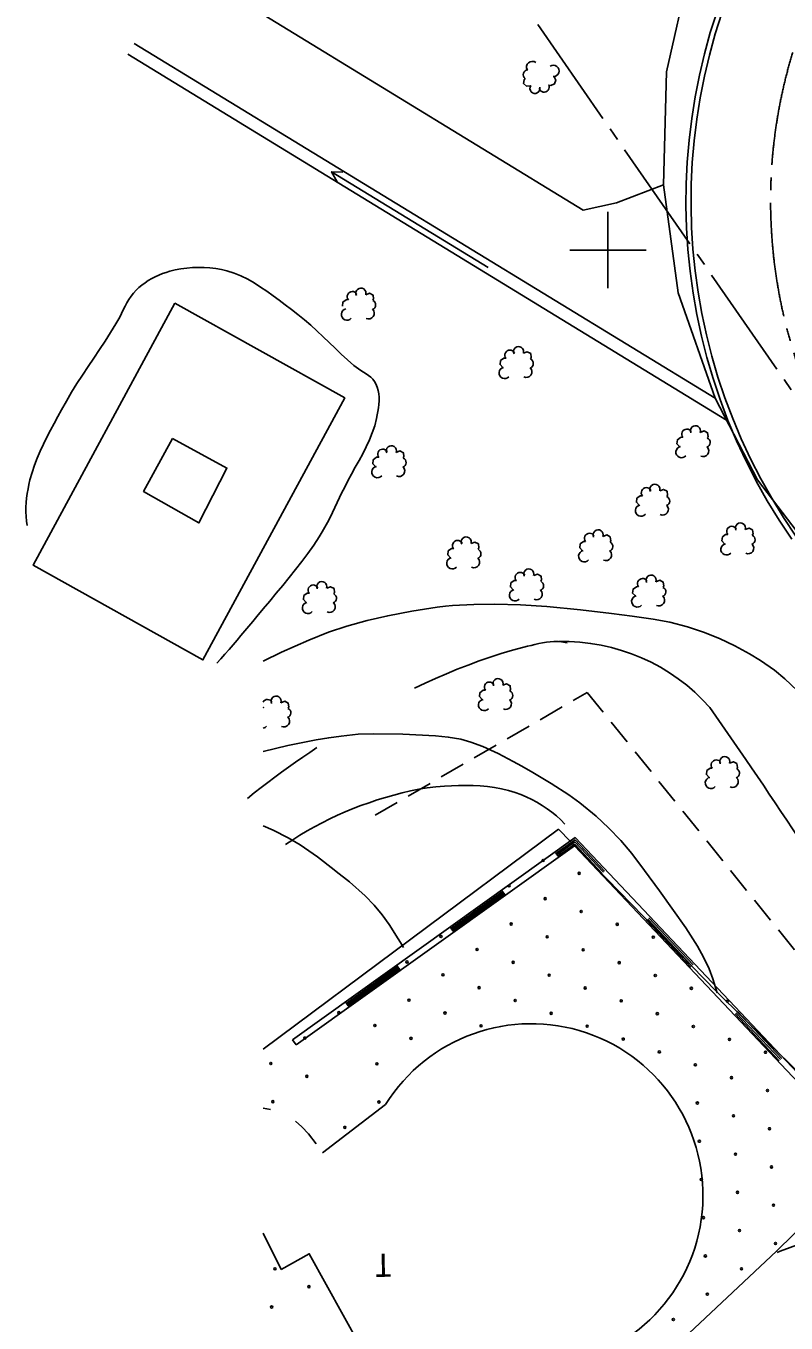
# Model space of a CAD drawing. Units: millimetres, scale not verified. Extents: x -120450 to 121350, y -84600 to 84600.
# Drawn here: x -96447 to -78495, y 14199 to 44823 of the extents above; entities that cross this region are included whole.
import ezdxf
from ezdxf.enums import TextEntityAlignment as Align

# ---------------------------------------------------------------- set-up
doc = ezdxf.new("R2010")
doc.units = ezdxf.units.MM
doc.header["$LTSCALE"] = 300
doc.linetypes.add('CHAIN2', pattern=[12, 9, -1, 1, -1])
doc.linetypes.add('DASHED2', pattern=[3, 2, -1])
for name, color, linetype in [('0-0_1', 7, 'Continuous'), ('0-1_2', 7, 'Continuous'), ('0-2_3', 7, 'Continuous'), ('0-3_4', 7, 'Continuous'), ('0-7_8', 7, 'Continuous'), ('1-1', 3, 'Continuous'), ('1-8', 7, 'Continuous'), ('3-0', 6, 'Continuous')]:
    doc.layers.add(name, color=color, linetype=linetype)
doc.styles.add('ＭＳ ゴシック', font='')
doc.styles.get('ＭＳ ゴシック').set_extended_font_data('MS Gothic')

msp = doc.modelspace()

# ---------------------------------------------------------------- linework, layer by layer
at = {"layer": '0-0_1'}
for p, q in [((-93887.8, 44411.7), (-80168.9, 36032)), ((-94044.1, 44155.6), (-79902.6, 35517.9)), ((-89228.6, 41380.8), (-89100.3, 41145.2)), ((-83814.9, 26076), (-83717.7, 25976.4)), ((-90066.3, 20764), (-83491.7, 25461.9)), ((-83939.8, 25278.1), (-83477.5, 25608.5)), ((-83917.1, 25246.4), (-83482.5, 25557)), ((-83894.4, 25214.7), (-83487.4, 25505.5)), ((-83491.7, 25461.9), (-76311.5, 17864.7)), ((-83487.4, 25505.5), (-82836.1, 24816.3)), ((-83482.5, 25557), (-82807.7, 24843.1)), ((-83477.5, 25608.5), (-82779.3, 24869.8)), ((-86416.2, 23508.6), (-85178, 24393.4)), ((-86393.5, 23476.9), (-85155.3, 24361.6)), ((-86370.9, 23445.1), (-85132.6, 24329.9)), ((-81790.7, 23710.2), (-80745.4, 22604.2)), ((-81762.4, 23737), (-80717.1, 22631)), ((-81734.1, 23763.8), (-80688.7, 22657.8)), ((-88892.6, 21739), (-87654.4, 22623.8)), ((-88869.9, 21707.3), (-87631.7, 22592.1)), ((-88847.2, 21675.6), (-87609.1, 22560.3)), ((-79700.1, 21498.2), (-78654.8, 20392.2)), ((-79671.8, 21525), (-78626.4, 20418.9)), ((-79643.4, 21551.8), (-78598.1, 20445.7)), ((-90153.5, 20886), (-90066.3, 20764))]:
    msp.add_line(p, q, dxfattribs=at)
for points in [[(-59654.6, 6340.7), (-62037.9, 9562.7), (-65940.7, 15223.2), (-68231.1, 18469.8), (-78236.2, 32879), (-79171.7, 34106.1), (-80168.9, 36032), (-81040.7, 38522.9), (-81387.9, 41068.2), (-81318.7, 43742.5), (-80788.2, 46074.7), (-79830.2, 48220.7), (-78567, 50038.6), (-76673.5, 51833.8), (-74841.8, 53001.4), (-72037.9, 54190.5), (-70134.3, 54476.3), (-67627, 54685.1), (-64631, 54519.1), (-61365, 53898.7), (-59633.9, 53508.2), (-51087.6, 51728.8), (-45493.3, 51178), (-41039.8, 51107.1)], [(-62037.9, 9562.7), (-65940.8, 15223.2), (-68231.1, 18469.8), (-78236.2, 32879), (-79171.7, 34106.1), (-80168.9, 36032), (-81040.8, 38522.9), (-81387.9, 41068.2), (-81318.7, 43742.5), (-80788.2, 46074.7), (-79830.2, 48220.7), (-78567, 50038.6), (-76673.5, 51833.8), (-74841.8, 53001.4), (-72037.9, 54190.5), (-70134.3, 54476.3), (-67627, 54685.1), (-64631, 54519.1), (-61365, 53898.7)], [(-81387.9, 41068.2), (-82498.3, 40643.7), (-83283.4, 40473.4), (-92762.9, 46273.7), (-92413.2, 47380.4), (-92353.9, 48395), (-79659.9, 50571.5), (-79077.3, 50512.4), (-78567, 50038.6)], [(-85530.5, 39120.3), (-89228.6, 41380.8), (-88960.4, 41374.1)], [(-93908.6, 38516.5), (-93845.8, 38584.3), (-93778.6, 38646.3), (-93707.7, 38704.8), (-93633.6, 38759.6), (-93556.5, 38810.7), (-93476.8, 38857.9), (-93394.7, 38901.1), (-93310.8, 38940.1), (-93225.2, 38974.8), (-93138.3, 39005.1), (-93050.5, 39030.7), (-92918.7, 39062.2), (-92784.7, 39087.3), (-92649.1, 39105.9), (-92512.4, 39117.8), (-92375.1, 39122.9), (-92237.9, 39120.9), (-92101.2, 39111.7), (-91965.7, 39095.3), (-91831.8, 39071.4), (-91700.2, 39039.8), (-91532, 38986.1), (-91368.8, 38919.4), (-91210.1, 38841.4), (-91055.4, 38754), (-90904.1, 38658.9), (-90755.6, 38558), (-90609.4, 38453), (-90464.9, 38345.7), (-90321.5, 38238), (-90178.7, 38131.7), (-90021.8, 38011.2), (-89869.4, 37885.3), (-89720.5, 37755), (-89574.3, 37621.4), (-89430, 37485.6), (-89286.6, 37348.5), (-89143.4, 37211.2), (-88999.3, 37074.9)], [(-96419.4, 33027.5), (-96434, 33134.6), (-96443, 33242.5), (-96446.8, 33350.9), (-96445.6, 33459.7), (-96439.8, 33568.6), (-96429.6, 33677.3), (-96415.3, 33785.5), (-96397.4, 33893.1), (-96376, 33999.8), (-96351.6, 34105.3), (-96303.3, 34279.6), (-96246.2, 34451.2), (-96181.4, 34620.2), (-96110.2, 34787.1), (-96033.5, 34952), (-95952.6, 35115.2), (-95868.6, 35277.1), (-95782.6, 35438), (-95695.8, 35598.1), (-95609.4, 35757.7), (-95492.3, 35967.5), (-95369.7, 36173.9), (-95242.8, 36377.8), (-95112.5, 36579.8), (-94979.9, 36780.4), (-94846.1, 36980.3), (-94712.2, 37180.2), (-94579.2, 37380.7), (-94448.4, 37582.3), (-94320.6, 37785.9), (-94273.9, 37866.5), (-94230.2, 37949.5), (-94188.4, 38033.8), (-94147.2, 38118.6), (-94105.5, 38202.9), (-94062, 38285.8), (-94015.4, 38366.4), (-93964.7, 38443.6), (-93908.6, 38516.5)], [(-88999.3, 37074.9), (-88853.7, 36940.5), (-88705.5, 36809.1), (-88651.5, 36766.2), (-88594.2, 36726.1), (-88534.7, 36687.7), (-88474.5, 36649.9), (-88415.2, 36611.5), (-88358.1, 36571.4), (-88304.7, 36528.5), (-88256.3, 36481.6), (-88214.4, 36429.7), (-88180.4, 36371.5), (-88150, 36296.5), (-88128.5, 36218.6), (-88115, 36138.2), (-88108.5, 36056.1), (-88108.2, 35972.8), (-88113.1, 35888.8), (-88122.2, 35804.8), (-88134.7, 35721.4), (-88149.6, 35639), (-88166, 35558.4), (-88210.4, 35384.1), (-88267.5, 35213.9), (-88335.2, 35047.3), (-88411.3, 34883.4), (-88493.8, 34721.7), (-88580.4, 34561.3), (-88669.1, 34401.8), (-88757.7, 34242.3), (-88844.2, 34082.2), (-88926.2, 33920.9), (-88982.7, 33803.8), (-89038.4, 33686.2), (-89093.9, 33568.4), (-89149.6, 33450.8), (-89206.2, 33333.6), (-89264.1, 33217.1), (-89323.7, 33101.7)], [(-89323.7, 33101.7), (-89385.7, 32987.6), (-89450.5, 32875.1), (-89518.7, 32764.6), (-89651.1, 32564.7), (-89789.3, 32368.9), (-89932.4, 32176.6), (-90079.5, 31987.1), (-90229.8, 31799.8), (-90382.3, 31614.2), (-90536.2, 31429.7), (-90690.6, 31245.5), (-90844.7, 31061.2), (-90997.5, 30876.2), (-91089.4, 30764.2), (-91181.7, 30652.5), (-91274.4, 30541.2), (-91367.7, 30430.3), (-91461.3, 30319.7), (-91555.6, 30209.7), (-91650.3, 30100.1), (-91745.7, 29991), (-91841.7, 29882.5), (-91938.4, 29774.6)], [(-90313.3, 25497.2), (-90146.6, 25608.3), (-89976.9, 25715.3), (-89804.5, 25818.2), (-89629.4, 25916.8), (-89451.9, 26011.1), (-89272.2, 26101.1), (-89090.4, 26186.5), (-88906.6, 26267.5), (-88721.1, 26343.8), (-88534, 26415.4), (-88343.3, 26483.6), (-88151, 26548.2), (-87957, 26608.8), (-87761.5, 26664.6), (-87564.7, 26715.4), (-87366.7, 26760.7), (-87167.6, 26799.8), (-86967.6, 26832.3), (-86766.9, 26857.8), (-86565.5, 26875.6), (-86396.9, 26885.6), (-86227.3, 26891.9), (-86057.1, 26893.7), (-85886.9, 26890.4), (-85716.9, 26881.2), (-85547.9, 26865.4), (-85380.2, 26842.3), (-85214.3, 26811.1), (-85050.8, 26771.2), (-84890, 26721.8), (-84759.1, 26673.8), (-84629.9, 26619.6), (-84502.8, 26559.2), (-84378.3, 26492.9), (-84257.1, 26420.8), (-84139.6, 26342.9), (-84026.4, 26259.4), (-83917.9, 26170.4), (-83814.9, 26076)], [(-90153.5, 20886), (-83472.5, 25660), (-76204, 17969.4), (-74424.7, 16195.8)]]:
    msp.add_lwpolyline(points, dxfattribs=at)
for points in [[(-92931.5, 38281.3), (-96275.1, 32089.2), (-92266, 29856.4), (-88919.4, 36042.5)], [(-92982.1, 35082.1), (-93667, 33832.2), (-92359.6, 33087.7), (-91702.1, 34382.5)]]:
    msp.add_lwpolyline(points, close=True, dxfattribs=at)
at = {"layer": '0-0_1', "color": 3}
for points in [[(-87271.1, 29184.6), (-87022.1, 29303.2), (-86770.9, 29417.7), (-86517.6, 29528), (-86262.3, 29633.6), (-86005, 29734.3), (-85745.7, 29829.8), (-85484.6, 29919.7), (-85221.7, 30003.8), (-84957.1, 30081.7), (-84690.9, 30153.1), (-84603, 30175.9), (-84514.6, 30199), (-84425.6, 30221.4), (-84336.2, 30242.2), (-84246.4, 30260.4), (-84156.5, 30275.1), (-84066.6, 30285.2), (-83976.7, 30290), (-83886.9, 30288.2), (-83797.4, 30279.1), (-83665.7, 30255.3)], [(-91211.9, 26586.5), (-91053.6, 26713.6), (-90894, 26838.9), (-90733.1, 26962.6), (-90571, 27084.6), (-90407.6, 27205.1), (-90243.2, 27324.1), (-90077.6, 27441.7), (-89911.1, 27557.7), (-89743.7, 27672.4), (-89575.4, 27785.8)]]:
    msp.add_lwpolyline(points, dxfattribs=at)
at = {"layer": '0-0_1', "linetype": 'DASHED2'}
msp.add_lwpolyline([(-88199.4, 26189.5), (-83189.3, 29088.8), (-72447.1, 15737.9)], dxfattribs=at)
at = {"layer": '0-0_1', "color": 3}
for centre, radius, start, end in [((-83755.5, 25670.8), 4618.5, 41.44836, 91.45102), ((-184548.8, -44441.8), 127369.3, 31.50063, 35.06248)]:
    msp.add_arc(centre, radius, start, end, dxfattribs=at)
at = {"layer": '0-1_2'}
for p, q in [((-90844.5, 28728), (-90833.6, 28728.4)), ((-90844.5, 20663.7), (-83867.7, 25861.1)), ((-87956.5, 19355.4), (-89446.7, 18220)), ((-90844.5, 19275.6), (-90669.6, 19240.6)), ((-90844.5, 16322.8), (-90415.7, 15463.4))]:
    msp.add_line(p, q, dxfattribs=at)
for points in [[(-84527.1, 43412.2), (-84622.5, 43398.6), (-84692.4, 43461.9), (-84682.5, 43552.7), (-84659, 43577.8)], [(-83975, 43624.8), (-83928.9, 43542.7), (-83960.2, 43454.7), (-84049, 43417), (-84101.3, 43428.1)], [(-85669.9, 28919.7), (-85734, 28988.8), (-85724.2, 29081.7), (-85646.8, 29139.2), (-85593.3, 29140.7)], [(-85183.4, 29256.3), (-85093.8, 29291.8), (-85010.9, 29246.8), (-84999.2, 29156.1), (-85016.2, 29126.3)], [(-90423.6, 28843.9), (-90334.1, 28879.5), (-90251.1, 28834.4), (-90239.5, 28743.8), (-90256.4, 28714)], [(-83867.7, 25861.1), (-80146.4, 22031.3), (-76304.9, 18242)], [(-90080.6, 18964.9), (-89929.2, 18834.5), (-89775.5, 18667), (-89592.7, 18428.9)], [(-90437.3, 5686.5), (-85284.4, 9572.1), (-82464.8, 12378), (-78724.7, 15898.5), (-76254.9, 18312.3)], [(-75924.1, 16379.2), (-76225.8, 16397), (-76627, 16395.1), (-76826.4, 16381.8), (-77024.5, 16359.6), (-77296.9, 16313.4), (-77683.9, 16218.9), (-78161.3, 16067), (-78634.8, 15894.6), (-78704.5, 15868.5)], [(-90415.7, 15463.4), (-89754.9, 15836.4), (-88555.3, 13663.9), (-89196, 13321), (-88127.1, 11238.4)]]:
    msp.add_lwpolyline(points, dxfattribs=at)
for centre in [(-84231.9, 25120.8), (-83380.4, 24817.3), (-85036, 24521.7), (-84184.5, 24218.2), (-85840.1, 23922.6), (-83333.2, 23914.7), (-84988.6, 23619.1), (-82481.8, 23611.1), (-86644.2, 23323.4), (-84137.3, 23315.6), (-81630.4, 23307.6), (-85792.7, 23019.9), (-83285.9, 23012.1), (-87448.3, 22724.3), (-84941.3, 22716.4), (-82434.5, 22708.5), (-86596.9, 22420.8), (-84089.9, 22412.9), (-81583.1, 22405), (-88252.4, 22125.2), (-85745.5, 22117.3), (-83238.6, 22109.4), (-80731.7, 22101.5), (-87400.9, 21821.6), (-84894, 21813.8), (-82387.1, 21805.9), (-79880.3, 21798), (-89056.4, 21526), (-86549.6, 21518.1), (-84042.7, 21510.3), (-81535.7, 21502.4), (-88205, 21222.5), (-85698.1, 21214.7), (-83191.2, 21206.8), (-80684.4, 21198.9), (-89860.5, 20926.9), (-87353.6, 20919), (-82339.8, 20903.3), (-79833, 20895.4), (-81488.5, 20599.7), (-78981.6, 20591.9), (-90664.6, 20327.7), (-88157.7, 20319.9), (-80637.1, 20296.2), (-89813.2, 20024.2), (-79785.7, 19992.8), (-78934.3, 19689.2), (-90617.3, 19425.1), (-88110.4, 19417.3), (-80589.8, 19393.6), (-79738.3, 19090.2), (-88914.5, 18818.1), (-78887, 18786.7), (-80542.4, 18491), (-79691.1, 18187.5), (-78839.7, 17884), (-80495.2, 17588.3), (-79643.8, 17284.8), (-78792.4, 16981.3), (-80447.9, 16685.7), (-79596.5, 16382.2), (-78745.1, 16078.7), (-80400.5, 15783.1), (-90563.4, 15478.1), (-79549.2, 15479.6), (-89763.5, 15057), (-80353.3, 14880.4), (-90644.5, 14577.8), (-81157.4, 14281.4)]:
    msp.add_circle(centre, 25, dxfattribs=at)
for centre, radius, start, end in [((-84491.1, 43853.1), 133.8, 50.81749, 211.6198), ((-83987.8, 43761), 133.8, 267.51799, 125.58609), ((-84586.1, 43672.7), 115.6, 95.4446, 232.3387), ((-84424.8, 43348.4), 119.2, 147.3884, 12.41389), ((-84208.6, 43379.7), 119.9, 194.4274, 25.53119), ((-85297.7, 29294.2), 119.2, 340.9861, 206.0116), ((-85500.4, 29213), 119.9, 28.02509, 219.12889), ((-85064.7, 29016.9), 115.6, 289.0423, 65.93639), ((-90740.7, 28800.6), 119.9, 28.02509, 149.98962), ((-90537.9, 28881.8), 119.2, 340.9861, 206.0116), ((-85625.4, 28790.5), 133.8, 101.11569, 319.18369), ((-85114.4, 28819.2), 133.8, 244.41519, 45.2175), ((-90740.7, 28800.6), 119.9, 210.01038, 219.12889), ((-90354.7, 28406.8), 133.8, 244.41519, 45.2175), ((-90305, 28604.5), 115.6, 289.0423, 65.93639), ((-90865.7, 28378.1), 133.8, 279.09436, 319.18369), ((-84513.4, 17210.5), 4056.5, 277.60359, 148.07869)]:
    msp.add_arc(centre, radius, start, end, dxfattribs=at)
at = {"layer": '0-2_3'}
for p, q in [((-90844.5, 29827.6), (-90407.9, 30039.8)), ((-90844.5, 27694.8), (-90842, 27695.5)), ((-90844.5, 25941.5), (-90609.2, 25836.9))]:
    msp.add_line(p, q, dxfattribs=at)
for points in [[(-90407.9, 30039.8), (-89767.9, 30325), (-89302.3, 30506.9), (-88870.7, 30650.2), (-88388.7, 30783.2), (-87900.9, 30896.6), (-87329.5, 31008.7), (-86736.2, 31099.3), (-86537.6, 31122.3), (-86370, 31138.3), (-85870.7, 31166.2), (-85370.4, 31171.5), (-84770.1, 31154.2), (-84146.5, 31113.7), (-83349.9, 31040.9), (-82616.7, 30953.2), (-82127.6, 30890), (-81632.4, 30817), (-81239.1, 30744.4), (-80821.4, 30639.4), (-80442.3, 30512.4), (-80070.9, 30361.1), (-79709, 30190.2), (-79354.9, 29999.5), (-79098.1, 29842.7), (-78771.4, 29612.9), (-78522.8, 29406.3), (-78235.9, 29129.5)], [(-90842, 27695.5), (-90258.2, 27832.1), (-89592.9, 27965.7), (-89296.6, 28015.9), (-88999.6, 28058.6), (-88602, 28099.7), (-88248.4, 28113.4), (-87548.7, 28098.8), (-86770.7, 28061.3), (-86471.8, 28031.7), (-86177.9, 27981.2), (-85939.4, 27916.2), (-85659.4, 27813.4), (-85295.1, 27645.6), (-84938, 27456), (-84734.4, 27342.7), (-84471.7, 27193.1), (-84040.7, 26938.4), (-83622.3, 26667.4), (-83368.7, 26483.6), (-82981, 26166.2), (-82687.1, 25894.3), (-82396.6, 25590.2), (-82140.2, 25284), (-81837.3, 24886.3), (-81484.6, 24399.4), (-81153.1, 23938.4), (-80866.2, 23529.3), (-80589, 23097.3), (-80441.8, 22834.8), (-80313.4, 22563.4), (-80225.2, 22327.6), (-80126.2, 21991.2)], [(-90609.2, 25836.9), (-90253.2, 25655.9), (-89973.5, 25492.3), (-89564.6, 25205.1), (-89167.5, 24900.5), (-89119.4, 24863.1), (-88806.5, 24613.2), (-88433.5, 24284.6), (-88224.7, 24068.4), (-88031.1, 23838.4), (-87865.5, 23611.2), (-87652.5, 23272.7), (-87601.7, 23186.4), (-87529.7, 23062.7)]]:
    msp.add_lwpolyline(points, dxfattribs=at)
at = {"layer": '0-3_4'}
for p, q in [((-82701.9, 38630.1), (-82701.9, 40430.1)), ((-83601.9, 39530.1), (-81801.9, 39530.1))]:
    msp.add_line(p, q, dxfattribs=at)
at = {"layer": '0-7_8'}
for points in [[(-88972.1, 38208.7), (-88962.3, 38301.7), (-88885, 38359.1), (-88831.5, 38360.7)], [(-88421.5, 38476.3), (-88331.9, 38511.8), (-88249, 38466.8), (-88237.4, 38376.1), (-88254.2, 38346.3)], [(-84698, 37095.1), (-84608.5, 37130.6), (-84525.6, 37085.6), (-84514, 36994.9), (-84530.8, 36965.1)], [(-85184.5, 36758.5), (-85248.6, 36827.6), (-85238.9, 36920.4), (-85161.5, 36977.9), (-85108, 36979.5)], [(-80521.7, 35226.9), (-80432.2, 35262.5), (-80349.3, 35217.4), (-80337.6, 35126.8), (-80354.5, 35097)], [(-81008.3, 34890.4), (-81072.4, 34959.4), (-81062.7, 35052.3), (-80985.3, 35109.8), (-80931.7, 35111.4)], [(-88189.9, 34419), (-88254, 34488), (-88244.2, 34580.9), (-88166.8, 34638.4), (-88113.3, 34640)], [(-87703.2, 34755.5), (-87613.7, 34791.1), (-87530.9, 34746), (-87519.2, 34655.4), (-87536.1, 34625.6)], [(-81964, 33509), (-82028.2, 33578), (-82018.4, 33670.9), (-81941.1, 33728.4), (-81887.5, 33730)], [(-81477.5, 33845.5), (-81387.9, 33881.1), (-81305.1, 33836), (-81293.4, 33745.4), (-81310.2, 33715.6)], [(-82818, 32769.3), (-82728.4, 32804.9), (-82645.6, 32759.8), (-82633.9, 32669.2), (-82650.8, 32639.4)], [(-79945.9, 32595.7), (-80010, 32664.8), (-80000.2, 32757.6), (-79922.8, 32815.2), (-79869.3, 32816.7)], [(-79459.4, 32932.2), (-79369.7, 32967.8), (-79286.9, 32922.7), (-79275.3, 32832.1), (-79292.1, 32802.4)], [(-86420.7, 32264.9), (-86484.9, 32333.8), (-86475.1, 32426.8), (-86397.7, 32484.2), (-86344.2, 32485.9)], [(-85934.3, 32601.4), (-85844.7, 32637), (-85761.8, 32591.9), (-85750.2, 32501.3), (-85767, 32471.5)], [(-83304.6, 32432.9), (-83368.7, 32501.8), (-83358.9, 32594.7), (-83281.5, 32652.2), (-83228.1, 32653.8)], [(-84455, 31845.5), (-84365.4, 31881), (-84282.6, 31836), (-84270.9, 31745.4), (-84287.8, 31715.6)], [(-89343.7, 31547.6), (-89254.1, 31583.1), (-89171.2, 31538.1), (-89159.5, 31447.5), (-89176.5, 31417.7)], [(-84941.6, 31509), (-85005.7, 31578), (-84995.9, 31670.9), (-84918.5, 31728.3), (-84865, 31729.9)], [(-82053.8, 31364.2), (-82118, 31433.1), (-82108.2, 31526), (-82030.7, 31583.6), (-81977.3, 31585.1)], [(-81567.3, 31700.7), (-81477.7, 31736.3), (-81394.9, 31691.2), (-81383.3, 31600.6), (-81400, 31570.8)], [(-89830.2, 31211.1), (-89894.4, 31280), (-89884.6, 31372.9), (-89807.2, 31430.4), (-89753.7, 31432)], [(-80313.7, 27080.2), (-80377.8, 27149.2), (-80368.1, 27242), (-80290.6, 27299.5), (-80237.1, 27301.1)], [(-79827.2, 27416.7), (-79737.7, 27452.2), (-79654.7, 27407.1), (-79643.1, 27316.5), (-79660, 27286.7)]]:
    msp.add_lwpolyline(points, dxfattribs=at)
for centre, radius, start, end in [((-88535.8, 38514.1), 119.2, 340.9861, 206.0116), ((-88738.6, 38433), 119.9, 28.02509, 219.12889), ((-88302.9, 38236.9), 115.6, 289.0423, 65.93639), ((-88863.5, 38010.5), 133.8, 101.11569, 319.18369), ((-88352.6, 38039.2), 133.8, 244.41519, 45.2175), ((-85015.1, 37051.8), 119.9, 28.02509, 219.12889), ((-84812.3, 37133), 119.2, 340.9861, 206.0116), ((-85140.2, 36629.3), 133.8, 101.11569, 319.18369), ((-84629.2, 36657.9), 133.8, 244.41519, 45.2175), ((-84579.4, 36855.7), 115.6, 289.0423, 65.93639), ((-80838.9, 35183.6), 119.9, 28.02509, 219.12889), ((-80636.1, 35264.8), 119.2, 340.9861, 206.0116), ((-87817.6, 34793.4), 119.2, 340.9861, 206.0116), ((-80403.2, 34987.6), 115.6, 289.0423, 65.93639), ((-88020.4, 34712.2), 119.9, 28.02509, 219.12889), ((-87584.7, 34516.2), 115.6, 289.0423, 65.93639), ((-80963.9, 34761.1), 133.8, 101.11569, 319.18369), ((-80452.9, 34789.8), 133.8, 244.41519, 45.2175), ((-88145.4, 34289.7), 133.8, 101.11569, 319.18369), ((-87634.5, 34318.4), 133.8, 244.41519, 45.2175), ((-81591.8, 33883.3), 119.2, 340.9861, 206.0116), ((-81794.6, 33802.2), 119.9, 28.02509, 219.12889), ((-81358.9, 33606.2), 115.6, 289.0423, 65.93639), ((-81919.7, 33379.7), 133.8, 101.11569, 319.18369), ((-81408.7, 33408.4), 133.8, 244.41519, 45.2175), ((-79573.7, 32970.1), 119.2, 340.9861, 206.0116), ((-83135.2, 32726.1), 119.9, 28.02509, 219.12889), ((-82932.3, 32807.2), 119.2, 340.9861, 206.0116), ((-79776.5, 32889), 119.9, 28.02509, 219.12889), ((-79340.7, 32692.9), 115.6, 289.0423, 65.93639), ((-86251.2, 32558.1), 119.9, 28.02509, 219.12889), ((-86048.5, 32639.3), 119.2, 340.9861, 206.0116), ((-85815.6, 32362.1), 115.6, 289.0423, 65.93639), ((-82699.4, 32530), 115.6, 289.0423, 65.93639), ((-79901.5, 32466.5), 133.8, 101.11569, 319.18369), ((-79390.5, 32495.2), 133.8, 244.41519, 45.2175), ((-86376.3, 32135.6), 133.8, 101.11569, 319.18369), ((-85865.4, 32164.3), 133.8, 244.41519, 45.2175), ((-83260.2, 32303.5), 133.8, 101.11569, 319.18369), ((-82749.2, 32332.2), 133.8, 244.41519, 45.2175), ((-84772.1, 31802.1), 119.9, 28.02509, 219.12889), ((-84569.4, 31883.4), 119.2, 340.9861, 206.0116), ((-81681.6, 31738.6), 119.2, 340.9861, 206.0116), ((-89660.8, 31504.2), 119.9, 28.02509, 219.12889), ((-89458, 31585.5), 119.2, 340.9861, 206.0116), ((-84336.3, 31606.2), 115.6, 289.0423, 65.93639), ((-81884.4, 31657.3), 119.9, 28.02509, 219.12889), ((-81448.7, 31461.3), 115.6, 289.0423, 65.93639), ((-89225.1, 31308.3), 115.6, 289.0423, 65.93639), ((-84897.1, 31379.7), 133.8, 101.11569, 319.18369), ((-84386.1, 31408.4), 133.8, 244.41519, 45.2175), ((-82009.4, 31234.9), 133.8, 101.11569, 319.18369), ((-81498.5, 31263.6), 133.8, 244.41519, 45.2175), ((-89785.8, 31081.8), 133.8, 101.11569, 319.18369), ((-89274.7, 31110.4), 133.8, 244.41519, 45.2175), ((-79941.5, 27454.5), 119.2, 340.9861, 206.0116), ((-80144.3, 27373.4), 119.9, 28.02509, 219.12889), ((-79708.6, 27177.3), 115.6, 289.0423, 65.93639), ((-80269.2, 26950.9), 133.8, 101.11569, 319.18369), ((-79758.3, 26979.6), 133.8, 244.41519, 45.2175)]:
    msp.add_arc(centre, radius, start, end, dxfattribs=at)
at = {"layer": '1-1'}
for radius in [14000, 13880]:
    msp.add_arc((-66859.7, 40690.5), radius, 77.55428, 214.77141, dxfattribs=at)
at = {"layer": '1-8', "linetype": 'CHAIN2'}
msp.add_arc((-66860.6, 40691.1), 12000, 77.07658, 215.24911, dxfattribs=at)
at = {"layer": '3-0', "color": 7, "linetype": 'CHAIN2'}
msp.add_line((-76660.4, 33765.5), (-94191.2, 59013), dxfattribs=at)

# ---------------------------------------------------------------- texts
at = {"layer": '0-1_2', "color": 4, "style": 'ＭＳ ゴシック'}
msp.add_text('T', height=549.9, rotation=180.999, dxfattribs=at).set_placement((-87827, 16007.7), align=Align.BOTTOM_LEFT)

doc.saveas('drawing.dxf')
